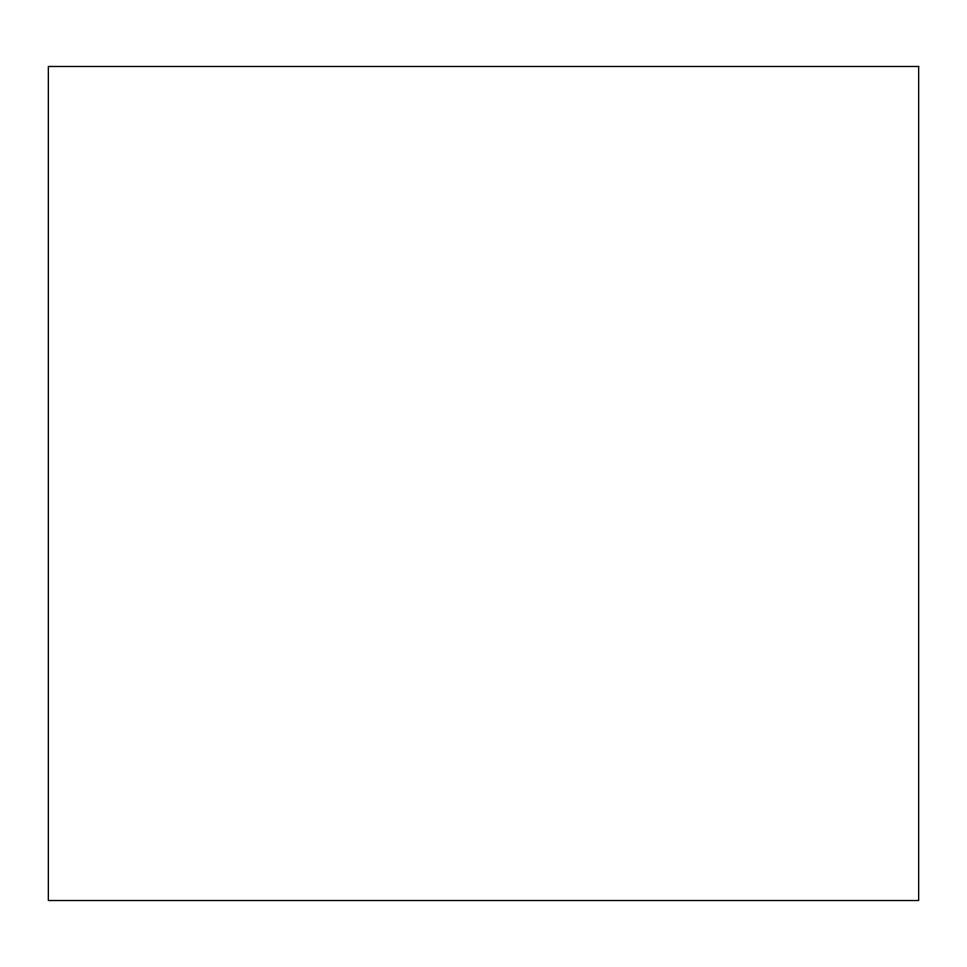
<?xml version="1.0" encoding="UTF-8"?>
<svg xmlns="http://www.w3.org/2000/svg" width="967" height="967" viewBox="0 0 967 967"><rect width="100%" height="100%" fill="white"/><g stroke="black" fill="none" stroke-linecap="round" stroke-linejoin="round"><path stroke-width="1.45" d="M918.65 66.481L48.35 66.481L48.35 900.519L918.65 900.519L918.65 66.481"/></g></svg>
